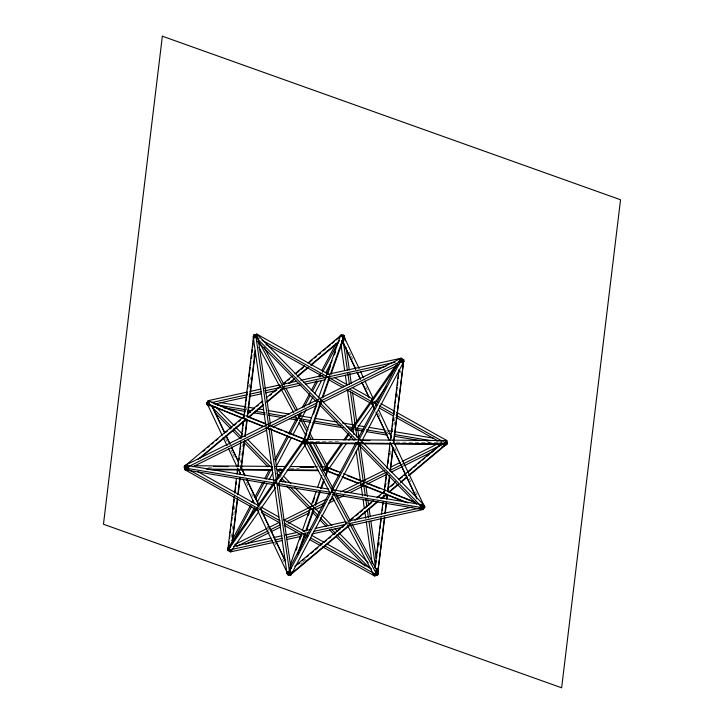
<?xml version="1.0" encoding="UTF-8"?>
<svg xmlns="http://www.w3.org/2000/svg" width="724" height="724" viewBox="0 0 724 724"><rect width="100%" height="100%" fill="white"/><g stroke="black" fill="none" stroke-linecap="round" stroke-linejoin="round"><path stroke-width="0.54" stroke-dasharray="3.62 2.71" d="M231.155 537.353L231.562 534.004M232.096 529.525L232.504 526.167M233.852 514.981L234.395 510.511M234.531 509.388L235.2 503.795M240.196 462.41L240.468 460.174M241.011 455.704L241.282 453.468M242.088 446.753L242.359 444.518M246.54 409.838L246.812 407.603M249.246 387.476L249.644 384.118M250.187 379.638L250.459 377.403M252.884 357.276L253.291 353.918M379.584 545.036L379.991 541.679M386.878 484.637L387.15 482.401M390.526 454.437L390.924 451.079M394.028 425.35L394.435 421.992M394.571 420.879L395.114 416.4M397.404 397.386L398.082 391.793M400.381 372.779L400.644 370.543M279.41 478.383L281.998 474.673M300.541 563.987L302.27 562.539M303.139 561.824L306.587 558.928M440.545 442.427L442.563 441.423M309.745 441.387L340.072 441.64M396.218 442.12L442.264 442.5M208.358 467.794L212.847 467.831M279.111 468.392L281.355 468.41M290.342 468.482L299.329 468.555M440.074 441.604L442.301 441.975M436.445 441.559L442.002 442.491M426.4 441.649L431.957 442.581M349.448 352.054L350.896 355.122M351.384 356.136L352.832 359.204M365.855 386.752L367.303 389.82M378.399 413.286L380.815 418.391M386.607 430.635L388.055 433.703M394.806 447.984L396.254 451.052M402.046 463.297L403.494 466.356M409.277 478.6L410.725 481.668M415.558 491.868L417.965 496.972M225.626 438.681L227.074 441.74M230.938 449.903L232.386 452.962M232.866 453.984L234.314 457.043M246.377 482.564L247.825 485.623M251.681 493.786L253.129 496.845M267.12 526.448L269.536 531.543M274.36 541.751L276.776 546.855M282.559 559.1L284.007 562.159"/><path stroke-width="1.09" d="M274.541 484.745L185.57 469.885L185.597 468.12L186.231 465.324L276.315 480.374M186.231 465.324L185.57 469.885M212.856 405.983L208.412 405.232L209.073 400.68M332.379 494.411L422.463 509.452L423.124 504.899L333.031 489.849M445.305 444.808L445.966 440.255M231.056 550.656L227.77 550.113L234.25 496.42M234.648 493.062L236.404 478.528M236.947 474.048L237.626 468.455M237.888 466.22L240.866 441.613M241.264 438.255L243.291 421.477M243.698 418.128L253.554 336.47L254.061 335.022L256.26 335.384M228.684 545.299L229.092 541.95M229.499 538.593L229.897 535.235M230.169 533L230.576 529.642M230.983 526.285L231.255 524.049M231.653 520.692L232.06 517.343M232.332 515.099L232.739 511.75M233.01 509.506L233.544 505.035M233.816 502.8L234.223 499.442M235.164 491.614L235.707 487.143M235.979 484.899L236.377 481.551M237.463 472.6L237.861 469.243M238.268 465.885L238.54 463.65M238.947 460.292L239.219 458.057M239.617 454.699L240.024 451.342M240.296 449.106L240.703 445.758M241.78 436.807L242.187 433.45M242.459 431.214L242.857 427.857M243.128 425.622L243.671 421.142M244.612 413.313L245.02 409.956M245.291 407.721L245.834 403.25M246.097 401.015L246.504 397.657M246.775 395.422L247.183 392.064M247.581 388.707L247.988 385.349M248.26 383.114L248.667 379.756M249.074 376.408L249.472 373.05M249.744 370.815L250.151 367.457M250.423 365.222L250.821 361.864M251.228 358.507L251.635 355.149M251.907 352.914L252.314 349.556M252.576 347.321L252.984 343.963M253.255 341.728L254.061 335.022M229.942 547.425L230.341 544.068M245.192 421.024L245.463 418.789M231.87 543.95L237.4 498.094M237.807 494.736L239.834 477.958M240.241 474.6L240.504 472.365M240.911 469.007L244.287 441.043M244.83 436.572L246.848 419.793M247.255 416.436L255.219 350.443M256.567 339.257L256.839 337.022L253.554 336.47M232.513 541.38L237.644 498.872M238.187 494.401L240.078 478.736M241.427 467.559L244.667 440.708M245.201 436.237L247.228 419.458M247.635 416.101L255.463 351.231M321.266 399.992L307.076 440.138L306.723 443.106L303.428 442.563L303.79 439.595L317.972 399.44M290.786 575.146L291.139 572.177L287.853 571.625L287.491 574.594L290.786 575.146L291.908 571.978M343.8 337.52L344.036 335.538L340.751 334.995L318.723 397.331M374.987 567.86L381.059 517.524M381.467 514.167L382.951 501.868M383.358 498.51L383.765 495.153M384.028 492.917L386.462 472.781M387.005 468.31L390.109 442.581M390.372 440.346L398.879 369.873M399.693 363.167L400.472 359.475L403.766 360.027L393.91 441.676M375.638 565.29L376.172 560.81M376.444 558.575L376.851 555.217M377.123 552.982L377.521 549.625M377.792 547.389L378.335 542.919M378.607 540.674L379.014 537.326M379.276 535.081L379.684 531.733M380.091 528.375L380.498 525.018M380.761 522.782L381.168 519.425M382.254 510.474L382.652 507.126M382.924 504.881L383.195 502.646M383.738 498.175L384.001 495.94M384.544 491.46L384.815 489.225M385.087 486.99L385.494 483.632M385.756 481.397L386.299 476.926M386.571 474.682L386.842 472.446M387.919 463.496L388.462 459.025M388.725 456.79L389.132 453.432M389.403 451.197L389.811 447.839M390.888 438.889L391.295 435.54M391.702 432.183L392.1 428.825M392.372 426.59L392.779 423.232M393.051 420.997L393.458 417.639M393.72 415.404L394.263 410.924M394.535 408.689L394.942 405.331M395.204 403.096L395.612 399.738M395.883 397.503L396.426 393.032M396.698 390.797L397.096 387.44M397.367 385.204L397.775 381.847M398.182 378.489L398.58 375.132M398.852 372.896L399.123 370.661M376.344 571.879L376.752 568.521M385.53 495.822L385.802 493.578M374.172 574.566L377.466 575.118L384.489 516.954M384.887 513.597L386.245 502.411M386.643 499.053L387.186 494.583M387.593 491.225L389.485 475.568M390.019 471.098L392.851 447.604M393.394 443.133L403.766 360.027M384.734 517.741L377.466 575.118M385.268 513.262L386.48 503.198M387.023 498.727L387.566 494.248M387.964 490.89L389.72 476.356M390.399 470.763L393.232 447.269M258.504 510.945L184.602 469.55L185.226 466.763M184.602 469.55L186.566 468.455L187.19 465.659M209.381 405.232L207.471 403.485L208.096 400.689L246.721 392.191M208.412 405.232L208.829 403.377M254.16 337.963L256.124 336.868L256.748 334.072L329.664 374.905M258.694 511.787L230.92 551.588L227.798 550.521L228.422 547.733L255.554 508.845M273.346 542.466L230.313 551.932L228.404 550.186L229.028 547.389M227.798 550.521L303.383 442.219L304.008 439.423L307.121 440.491L306.496 443.278L277.428 484.935M330.325 493.288L303.374 442.762L303.999 439.966L307.139 439.939L334.09 490.474M347.764 525.986L374.199 575.526L377.34 575.508L306.514 442.735L307.139 439.939M402.499 362.751L400.598 361.005L401.223 358.208L327.284 374.471M402.707 361.819L403.123 359.955L401.223 358.208M322.56 546.819L374.788 576.069L376.742 574.965L377.367 572.168M377.34 575.508L377.964 572.711L352.063 524.158M423.431 509.452L421.522 507.705L422.155 504.909L424.056 506.655L423.431 509.452L347.285 526.203M422.463 509.452L423.088 506.664M227.77 550.113L228.277 548.656M303.428 442.563L306.786 433.052M313.51 414.028L316.868 404.526M328.072 372.824L330.687 365.43M334.416 354.86L335.538 351.692M322.008 397.874L329.854 375.693M330.596 373.575L344.036 335.538M307.836 439.939L321.275 401.901M322.768 397.675L329.863 377.602M330.986 374.435L343.683 338.506M290.089 565.29L301.664 532.538M302.415 530.421L310.623 507.18M311.374 505.062L316.225 491.325M317.718 487.098L321.827 475.478M323.32 471.252L324.442 468.084M296.08 550.294L297.202 547.127M299.817 539.733L301.682 534.448M308.397 515.425L309.519 512.257M312.877 502.746L314.75 497.469M297.492 554.213L304.958 533.081M305.7 530.973L313.917 507.723M315.04 504.556L319.519 491.877M320.632 488.709L323.999 479.197M325.492 474.971L327.728 468.636M299.745 549.788L305.347 533.941M306.46 530.773L313.926 509.642M315.42 505.415L320.279 491.677M321.393 488.51L324.008 481.107M325.881 475.831L327.746 470.546M241.798 418.11L206.639 403.693L208.204 400.743L243.87 414.924M228.739 546.656L227.68 548.656L231.662 550.665M231.906 540.656L250.395 505.669M251.988 502.673L253.038 500.673M254.622 497.678L262.55 482.682M264.667 478.682L269.418 469.686M274.704 459.695L287.383 435.703M288.442 433.703L296.369 418.707M302.179 407.712L309.573 393.72M311.166 390.716L316.442 380.724M318.56 376.724L320.144 373.729M321.728 370.724L335.999 343.737M229.019 549.19L230.603 546.186M232.721 542.186L251.735 506.203M255.436 499.207L264.423 482.211M266.007 479.216L272.342 467.224M275.518 461.224L288.722 436.237M289.781 434.237L301.41 412.246M304.044 407.25L310.388 395.25M312.506 391.25L317.782 381.258M319.899 377.258L320.958 375.258M322.542 372.263L338.389 342.271M299.944 416.716L301.003 414.716M245.4 524.674L254.377 507.687M257.554 501.687L267.056 483.695M269.174 479.695L272.876 472.7M276.043 466.699L291.365 437.712M292.949 434.717L306.162 409.721M308.804 404.725L313.03 396.734M314.614 393.729L321.483 380.733M325.709 372.742L332.054 360.742M341.565 342.751L343.674 338.751M303.148 442.093L304.714 439.133L307.356 440.608L305.79 443.568L266.432 427.486M289.437 568.385L329.601 492.411M331.71 488.419L356.018 442.436M358.127 438.436L397.757 363.466M287.328 572.385L288.668 572.919L401.214 360L403.856 361.484L291.31 574.394L288.206 572.874M208.711 406.236L207.127 404.616L208.177 403.114L210.548 405.54M253.843 337.683L257.065 334.361L424.4 505.515L421.178 508.836L424.4 505.515M256.015 335.864L257.065 334.361M185.76 468.754L184.213 467.17L185.263 465.668L244.848 415.784M186.53 469.55L189.308 466.6M257.491 506.076L272.993 483.858M274.939 481.08L304.008 439.423M305.836 442.337L307.121 440.491M259.988 509.931L275.491 487.714M326.325 465.007L341.185 443.712M343.764 440.011L348.289 433.531M350.226 430.753L351.52 428.898M353.457 426.119L370.254 402.055M371.548 400.2L396.091 365.023M325.049 468.727L342.497 443.731M345.077 440.029L348.959 434.472M351.538 430.771L397.404 365.041M326.28 468.79L327.574 466.935M327.529 470.718L346.262 443.866M348.841 440.165L351.43 436.463M355.946 429.984L373.394 404.988M374.679 403.141L386.308 386.48M287.627 572.956L289.953 575.327L291.003 573.824L350.597 523.941M444.998 440.59L447.323 442.97L446.274 444.473L409.132 475.559M207.127 404.616L208.575 403.404M247.445 413.612L262.124 401.322M266.441 397.702L281.12 385.412M282.849 383.973L292.351 376.018M294.94 373.846L304.442 365.892M307.89 363.005L341.574 334.805L343.9 337.185M184.213 467.17L185.941 465.722M203.209 451.26L204.937 449.821M207.526 447.649L209.254 446.201M211.842 444.038L213.571 442.59M216.168 440.418L217.888 438.97M225.662 432.463L227.39 431.024M229.979 428.852L231.707 427.404M234.304 425.241L236.024 423.793M238.621 421.621L240.35 420.173M242.938 418.01L244.667 416.562M248.115 413.666L249.843 412.228M252.441 410.056L254.16 408.608M256.758 406.436L258.486 404.997M261.074 402.825L262.803 401.377M269.708 395.594L271.437 394.146M274.025 391.983L276.622 389.811M278.342 388.363L280.07 386.924M283.527 384.028L285.256 382.58M287.844 380.417L289.573 378.969M296.478 373.186L299.075 371.014M300.804 369.566L303.392 367.403M309.438 362.335L312.026 360.172M314.614 358L316.343 356.552M318.94 354.389L320.66 352.941M323.257 350.769L325.845 348.606M327.574 347.158L330.162 344.986M331.891 343.538L334.479 341.375M336.207 339.927L338.796 337.755M197.951 459.369L246.314 418.879M248.033 417.431L263.581 404.417M267.038 401.53L284.306 387.069M288.632 383.458L294.677 378.39M297.265 376.227L307.628 367.548M311.085 364.661L339.583 340.796M200.349 457.975L246.124 419.658M248.712 417.495L263.4 405.205M266.848 402.309L283.256 388.571M289.301 383.512L294.487 379.177M297.075 377.005L308.306 367.611M310.895 365.439L338.533 342.307M290.405 570.005L288.677 571.444L291.003 573.824M294.722 566.385L347.411 522.285M349.131 520.837L373.312 500.601M376.77 497.705L385.403 490.474M388.001 488.302L395.775 481.795M398.363 479.632L441.54 443.486M297.998 564.277L299.718 562.829M302.315 560.657L304.044 559.218M306.632 557.046L308.361 555.598M310.949 553.435L313.537 551.263M315.266 549.815L317.854 547.652M320.451 545.48L322.18 544.032M324.768 541.86L326.497 540.421M329.085 538.249L330.814 536.801M333.402 534.638L335.99 532.466M337.719 531.018L340.316 528.846M342.036 527.407L344.633 525.235M351.538 519.452L353.267 518.004M355.855 515.841L358.452 513.669M360.172 512.221L362.769 510.049M364.498 508.61L367.086 506.438M368.815 504.99L371.403 502.827M377.448 497.759L380.037 495.596M382.634 493.424L384.353 491.976M391.268 486.193L393.856 484.03M399.901 478.962L402.49 476.799M404.218 475.351L405.947 473.903M408.535 471.74L411.992 468.844M413.721 467.396L416.309 465.233M418.038 463.785L420.626 461.613M422.354 460.165L424.952 458.002M426.671 456.554L429.269 454.382M430.997 452.934L442.219 443.541M354.914 520.321L377.367 501.524M380.824 498.637L386.001 494.302M388.598 492.13L398.091 484.175M400.689 482.003L406.734 476.944M408.454 475.496L447.323 442.97M289.953 575.327L350.407 524.719M356.452 519.66L378.046 501.587M381.503 498.691L386.679 494.356M397.91 484.953L389.268 492.184L414.399 502.266M400.499 482.79L407.404 477.007M377.693 572.458L374.471 575.779L372.887 574.159M254.785 335.176L256.748 334.072M222.187 435.441L206.747 402.779L209.743 401.295M340.226 336.57L343.221 335.085L344.208 336.922M317.157 402.788L185.968 467.867L186.946 469.713L184.846 465.505L400.806 358.371L401.793 360.217M319.175 401.784L401.929 360.742L402.915 362.579M193 466.709L266.676 430.165M268.695 429.16L270.713 428.165M273.735 426.662L316.126 405.63M319.148 404.128L321.166 403.132M323.185 402.128L398.879 364.588M234.676 544.548L266.966 528.529M268.984 527.534L279.075 522.529M284.125 520.022L326.506 498.999M340.633 491.985L384.028 470.464M391.096 466.953L400.182 462.455M402.2 461.45L437.522 443.93M440.518 444.771L442.536 443.767M440.59 445.034L443.613 443.531M236.802 546.421L268.088 530.9M270.106 529.896L280.197 524.891M286.252 521.886L324.596 502.863M329.646 500.365L333.683 498.356M336.714 496.854L339.737 495.352M344.787 492.854L386.163 472.329M390.2 470.329L401.295 464.817M403.313 463.822L445.703 442.789L446.681 444.636L441.64 447.142M245.861 544.258L269.066 532.746M271.084 531.742L280.17 527.235M288.243 523.235L308.424 513.216M315.492 509.714L323.565 505.705M328.615 503.207L334.669 500.203M337.692 498.7L343.746 495.696M349.801 492.691L364.941 485.189M366.959 484.184L387.141 474.175M391.177 472.166L402.282 466.663M404.3 465.659L433.567 451.143M419.839 504.963L420.798 506.999L423.802 505.515L424.78 507.352L422.78 508.348M289.365 569.679L290.324 571.725L287.328 573.209L288.306 575.055L291.31 573.562M257.771 335.737L253.138 336.307L287.003 573.67L290.74 573.299M342.742 336.859L344.524 336.461L342.579 336.443L347.375 370.036M250.033 391.467L261.065 389.032M264.378 388.308L279.826 384.906M283.138 384.182L296.387 381.267M300.795 380.299L322.868 375.439M207.471 403.485L209.679 402.997M211.888 402.508L247.201 394.743M250.513 394.019L261.545 391.584M264.857 390.86L299.066 383.331M303.483 382.363L395.078 362.217M398.39 361.484L400.598 361.005M214.901 404.019L246.902 396.978M249.11 396.49L261.246 393.82M265.663 392.851L276.695 390.417M281.111 389.449L300.976 385.077M305.392 384.109L325.257 379.738M328.56 379.014L385.946 366.389M444.527 444.473L447.206 443.884L446.744 440.59L306.361 439.405L303.673 440.002L304.143 443.296L358.054 443.749M304.143 443.296L306.831 442.708L447.206 443.884M233.445 546.421L270.966 538.167M273.174 537.679L281.998 535.733M285.31 535.009L297.446 532.339M302.967 531.126L310.696 529.425M315.103 528.457L346.009 521.66M349.321 520.927L412.218 507.09M228.404 550.186L272.55 540.475M274.749 539.986L282.478 538.285M286.894 537.317L308.967 532.466M313.374 531.488L345.384 524.457M347.592 523.968L421.522 507.705M275.554 541.977L282.179 540.52M286.595 539.552L300.94 536.394M304.252 535.669L307.555 534.936M311.972 533.968L342.868 527.172M287.003 573.67L291.636 573.1M373.765 574.404L378.39 573.833L377.593 568.231M376.607 574.222L378.39 573.833M303.374 442.762L306.514 442.735M362.072 440.491L369.937 440.554M303.157 440.518L307.501 441.368M362.543 443.785L391.747 444.029M393.992 444.047L443.405 444.464M194.865 465.731L272.351 466.383M275.726 466.41L285.835 466.491M290.324 466.528L317.275 466.754M320.642 466.79L327.384 466.844M213.517 466.5L228.123 466.618M240.477 466.727L242.721 466.745M299.998 467.224L313.474 467.342M206.566 469.116L272.821 469.677M277.319 469.713L282.93 469.758M287.428 469.795L317.746 470.057M322.234 470.093L326.732 470.129M210.621 469.767L271.265 470.274M278.007 470.329L282.496 470.374M286.985 470.41L318.433 470.672M399.956 360.932L403.25 361.475M220.196 402.535L245.771 406.816M247.997 407.187L254.667 408.3M258.006 408.852L263.563 409.784M268.016 410.526L289.148 414.056M299.157 415.73L311.392 417.775M314.723 418.327L336.968 422.047M342.533 422.979L355.873 425.205M358.099 425.576L364.778 426.689M369.222 427.432L384.797 430.038M388.127 430.59L392.58 431.332M394.806 431.703L433.73 438.21M217.345 404.96L245.146 409.603M248.486 410.164L251.816 410.725M255.156 411.277L265.165 412.952M268.504 413.513L285.184 416.291M291.863 417.413L310.768 420.572M314.098 421.124L340.796 425.585M346.353 426.517L364.154 429.486M366.371 429.857L386.39 433.205M388.616 433.576L390.842 433.947M394.182 434.5L430.88 440.635M223.978 407.838L245.11 411.368M248.45 411.92L250.676 412.3M254.006 412.852L265.129 414.707M268.468 415.268L281.817 417.495M289.6 418.798L297.383 420.101M299.609 420.472L310.732 422.327M312.958 422.698L342.986 427.712M348.543 428.644L354.108 429.576M356.326 429.947L363.005 431.061M366.335 431.622L387.467 435.151M394.146 436.264L419.721 440.536M440.853 444.065L443.079 444.436M303.79 439.595L307.076 440.138M279.654 480.935L328.587 489.107M185.597 468.12L422.499 507.696M277.88 485.306L330.153 494.039M303.383 442.219L306.496 443.278M340.226 335.746L344.208 337.755L342.859 337.221M401.214 360L399.874 359.466L403.856 361.484M245.97 415.766L265.898 423.694M267.998 424.526L304.714 439.133M212.937 403.051L232.875 410.979M234.974 411.82L243.364 415.16M247.563 416.825L265.391 423.92M271.69 426.427L274.83 427.676M276.93 428.508L282.179 430.599M284.279 431.432L305.257 439.776M206.639 403.693L264.332 426.653M244.947 419.368L262.785 426.463M268.025 428.545L302.641 442.319M325.737 466.564L340.425 472.41M343.574 473.659L415.956 502.456M329.429 468.464L337.818 471.804M347.267 475.559L359.855 480.564M367.195 483.487L379.783 488.492M325.221 469.939L338.859 475.369M342.009 476.618L358.796 483.297M360.896 484.13L408.101 502.909M326.814 471.007L339.402 476.012M342.552 477.261L358.289 483.523M361.439 484.772L382.417 493.116M385.566 494.374L404.445 501.886M334.597 377.666L347.402 384.842M352.326 387.602L373.023 399.196M375.982 400.852L377.946 401.956M380.905 403.603L394.698 411.332M396.671 412.436L446.925 440.581L446.301 443.378L443.35 441.721M256.124 336.868L259.074 338.524M262.034 340.18L344.805 386.535M349.737 389.295L377.322 404.743M379.295 405.847L394.073 414.128M396.046 415.232L441.378 440.617M265.989 344.588L326.09 378.254M328.062 379.358L342.841 387.639M346.787 389.847L373.394 404.743M379.304 408.055L393.096 415.784M396.055 417.44L437.441 440.617M198.032 471.731L259.12 505.94M261.093 507.044L278.831 516.981M283.763 519.741L304.451 531.335M311.347 535.19L324.162 542.366M327.112 544.023L371.457 568.856M186.566 468.455L259.482 509.289M261.454 510.393L280.179 520.882M284.116 523.09L307.772 536.33M310.723 537.986L321.565 544.059M324.524 545.715L376.742 574.965M261.464 512.601L280.188 523.081M284.125 525.289L301.863 535.226M303.836 536.33L305.809 537.434M309.745 539.642L320.587 545.715M288.668 572.919L291.31 574.394M254.893 336.18L355.927 439.513M358.299 441.939L422.228 507.334M257.002 340.913L316.198 401.458M319.356 404.689L354.09 440.21M356.452 442.636L416.445 503.995M215.879 406.951L234.033 425.522M235.608 427.133L241.925 433.595M247.445 439.242L271.916 464.274M275.862 468.31L280.604 473.152M283.754 476.383L290.858 483.65M294.804 487.686L319.275 512.71M321.646 515.135L331.909 525.633M335.067 528.855L337.429 531.28M339.013 532.9L368.217 562.765M214.032 407.648L211.67 405.223L224.721 432.735M212.123 407.15L231.861 427.332M233.436 428.952L241.327 437.024M244.486 440.255L270.541 466.899M276.849 473.351L279.22 475.777M281.591 478.202L285.537 482.238M290.27 487.08L317.899 515.334M320.261 517.76L328.162 525.832M331.311 529.063L335.257 533.099M336.841 534.71L369.204 567.815M214.232 411.884L230.811 428.843M232.386 430.454L240.278 438.527M244.232 442.563L267.907 466.781M280.541 479.704L282.903 482.121M286.849 486.157L308.949 508.764M312.107 511.995L317.637 517.651M320.008 520.067L326.316 526.529M329.474 529.76L334.216 534.602M335.791 536.222L364.996 566.087M185.263 465.668L187.579 468.039M420.798 506.999L421.784 508.845M264.206 347.493L284.288 385.141M285.88 388.118L297.501 409.911M299.618 413.875L300.677 415.857M303.32 420.807L308.071 429.73M309.664 432.699L313.356 439.631M314.949 442.608L327.103 465.396M259.355 342.362L295.826 410.725M297.935 414.689L306.922 431.531M309.039 435.495L311.148 439.459M312.732 442.427L327.004 469.179M258.857 347.339L279.998 386.969M281.057 388.951L293.736 412.725M295.329 415.703L297.437 419.667M299.03 422.635L305.899 435.513M309.601 442.454L322.813 467.224M336.207 494.438L350.479 521.189M305.257 441.35L306.306 443.332M303.999 439.966L305.582 442.934M331.909 496.266L346.715 524.004M206.747 402.779L207.734 404.626M184.846 465.505L185.833 467.342M230.721 551.76L228.621 547.552M400.806 358.371L402.544 361.792M343.221 335.085L359.158 368.561M360.606 371.629L363.484 377.946M364.932 381.005L373.62 399.377M374.579 401.422L376.516 405.503M378.462 409.386L391.467 437.133M392.915 440.201L424.78 507.352M371.647 399.005L373.575 403.087M342.171 340.452L355.683 369.032M357.131 372.091L360.027 378.218M361.955 382.299L368.706 396.589M372.082 403.73L374.498 408.834M376.914 413.938L388.969 439.45M390.906 443.531L415.992 496.601M342.153 340.651L355.665 369.231M357.113 372.29L360.489 379.43M361.937 382.498L369.168 397.802M371.104 401.883L374.48 409.033M375.928 412.092L389.44 440.663M390.399 442.708L416.943 498.836M226.169 435.794L230.033 443.957M231.481 447.016L238.232 461.306M240.649 466.41L244.993 475.596M246.92 479.677L258.495 504.166M260.912 509.271L285.039 560.295M211.68 405.377L224.702 432.925M226.15 435.993L230.015 444.156M231.463 447.215L238.694 462.527M240.63 466.609L244.974 475.795M246.902 479.876L258.966 505.388M259.925 507.424L285.5 561.516M209.218 403.983L210.186 406.019M223.155 437.477L227.01 445.64M228.476 448.509L237.146 467.071M238.133 468.917L240.522 474.22M242.956 479.125L254.513 503.814M256.45 507.895L288.306 575.055M344.687 337.583L345.167 340.941M346.126 347.656L349.321 370.055M349.801 373.412L351.24 383.485M352.516 392.444L356.67 421.558M357.629 428.273L358.905 437.233M360.027 445.07L365.131 480.899M365.774 485.379L367.376 496.574M367.846 499.931L368.652 505.533M369.131 508.891L370.245 516.728M370.887 521.208L376.154 558.159M347.855 373.394L349.448 384.589M350.407 391.313L356.959 437.215M358.235 446.174L365.258 495.433M365.738 498.8L366.86 506.637M367.339 509.995L368.462 517.832M368.932 521.189L375.331 565.978M375.964 570.458L376.444 573.815M342.533 338.986L342.85 341.23M354.516 422.961L354.995 426.318M342.325 340.407L342.805 343.773M362.769 483.732L363.095 485.967M341.013 344.868L344.687 370.625M345.33 375.104L346.769 385.177M347.402 389.657L353.792 434.445M356.19 451.242L362.579 496.031M363.059 499.388L364.335 508.348M364.815 511.705L365.774 518.42M366.253 521.778L372.163 563.209M306.361 439.405L306.831 442.708M258.405 340.208L270.387 424.183M271.029 428.662L278.052 477.931M278.858 483.532L290.994 568.621M255.816 335.719L268.758 426.409M269.075 428.644L289.681 573.082M275.898 479.333L276.215 481.578M268.025 427.015L268.342 429.251M162.357 36.2L103.46 524.239L561.643 687.8L620.54 199.761L162.357 36.2M254.196 334.633L253.572 337.429L256.712 337.402L257.337 334.615L254.196 334.633M400.616 358.543L399.992 361.339L403.105 362.407L403.73 359.611L400.616 358.543M422.255 504.963L420.689 507.913L423.332 509.397L424.898 506.438L422.255 504.963M187 465.659L184.321 466.256L184.792 469.55L187.471 468.962L187 465.659"/></g></svg>
